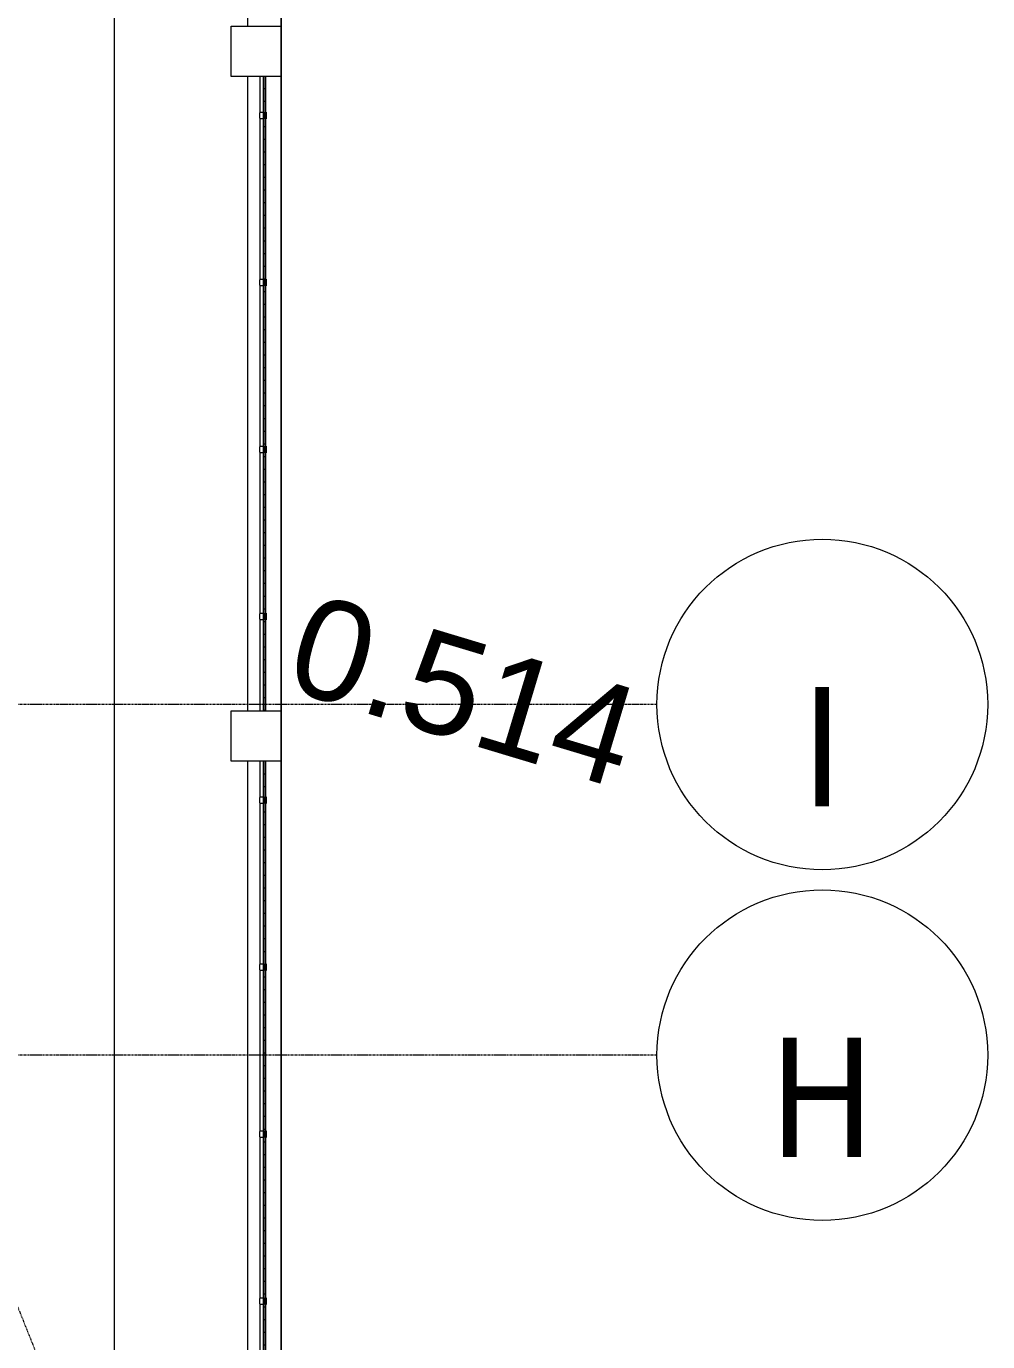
# Model space of a CAD drawing. Header units: millimetres. Extents: x -24439 to 198341, y -52871 to 149926.
# Drawn here: x 133276 to 139032, y 49721 to 57598 of the extents above; entities that cross this region are included whole.
import ezdxf

# ---------------------------------------------------------------- set-up
doc = ezdxf.new("R2010")
doc.units = ezdxf.units.MM
for name, pattern in [('Dash', [6, 3, -3]), ('Double dash', [41.999998, 12, -6, 6, -6, 6, -6]), ('Grid Line', [22.225, 12.7, -3.175, 3.175, -3.175]), ('NET VAN', [1.06, 0.53, -0.53])]:
    doc.linetypes.add(name, pattern=pattern)
for name, color, linetype, lineweight in [('A-DETL-GENF-2', 9, 'NET VAN', 9), ('A-FLOR', 192, 'Continuous', 9), ('A-FLOR-HRAL', 11, 'Continuous', 9), ('A-WALL', 113, 'Continuous', 9), ('C-PRKG', 70, 'Continuous', 9), ('C-PRKG-HDLN', 70, 'Dash', 9), ('C-PROP-LINE', 91, 'Double dash', 18), ('G-IMPT-1', 9, 'Continuous', 9), ('G-IMPT-6', 7, 'Continuous', 9), ('S-COLS', 52, 'Continuous', 9), ('S-GRID-1', 1, 'Grid Line', 9), ('S-GRID-IDEN', 1, 'Continuous', 9)]:
    doc.layers.add(name, color=color, linetype=linetype, lineweight=lineweight)
doc.styles.add('Arial_1', font='arial_0.ttf', dxfattribs={"height": 600})
doc.styles.add('Tahoma_B', font='tahomabd_0.ttf', dxfattribs={"height": 715})

# ---------------------------------------------------------------- blocks, each defined once
blk = doc.blocks.new('BAI XE PCCC - BAI XE PCCC-V163-TKCS_MB ĐỊNH VỊ CAO ĐỘ THIẾT KẾ')
at = {"layer": 'C-PRKG-HDLN'}
blk.add_line((0, -6000), (15000, 0), dxfattribs=at)
blk = doc.blocks.new('NBS_CLDPhysicalSecuritySystems_MtlMeshPnlFncngSym_CLDModsecSecurusS3_InfillPanel - NBS_CLDPhysicalSecuritySystems_MtlMeshPnlFncngSym_CLDModsecSecurusS2_InfillPanel-V174-TKCS_MB ĐỊNH VỊ CAO ĐỘ THIẾT KẾ')
at = {"layer": 'A-FLOR-HRAL'}
h = blk.add_hatch(dxfattribs=at)
h.set_pattern_fill('FP_7', color=256, style=0, pattern_type=2)
h.set_pattern_definition([(180, (609.6, 0), (-2e-15, 13), []), (90, (609.6, 0), (76, -5e-15), [])])
h.paths.add_polyline_path([(3800, 6), (0, 6), (0, -6), (3800, -6)])
for p, q in [((0, 6), (3800, 6)), ((214, 11), (254, 11)), ((214, 6), (214, 11)), ((254, 6), (214, 6)), ((254, 11), (254, 6)), ((1214, 11), (1254, 11)), ((1214, 6), (1214, 11)), ((1254, 6), (1214, 6)), ((1254, 11), (1254, 6)), ((2214, 11), (2254, 11)), ((2214, 6), (2214, 11)), ((2254, 6), (2214, 6)), ((2254, 11), (2254, 6)), ((3214, 11), (3254, 11)), ((3214, 6), (3214, 11)), ((3254, 6), (3214, 6)), ((3254, 11), (3254, 6)), ((3800, -6), (0, -6)), ((0, -27), (218, -27)), ((214, -6), (254, -6)), ((214, -23), (214, -6)), ((250, -27), (218, -27)), ((250, -27), (1218, -27)), ((254, -6), (254, -23)), ((1214, -6), (1254, -6)), ((1214, -23), (1214, -6)), ((1250, -27), (1218, -27)), ((1250, -27), (2218, -27)), ((1254, -6), (1254, -23)), ((2214, -6), (2254, -6)), ((2214, -23), (2214, -6)), ((2250, -27), (2218, -27)), ((2250, -27), (3218, -27)), ((2254, -6), (2254, -23)), ((3214, -6), (3254, -6)), ((3214, -23), (3214, -6)), ((3250, -27), (3218, -27)), ((3250, -27), (3800, -27)), ((3254, -6), (3254, -23))]:
    blk.add_line(p, q, dxfattribs=at)
for centre, start, end in [((218, -23), 180, 270), ((250, -23), 270, 0), ((1218, -23), 180, 270), ((1250, -23), 270, 0), ((2218, -23), 180, 270), ((2250, -23), 270, 0), ((3218, -23), 180, 270), ((3250, -23), 270, 360)]:
    blk.add_arc(centre, 4, start, end, dxfattribs=at)
blk = doc.blocks.new('Family - ___-1476882-TKCS_MB ĐỊNH VỊ CAO ĐỘ THIẾT KẾ')
at = {"layer": 'C-PROP-LINE'}
blk.add_line((134801.5, 77418.4), (134801.5, 7888.2), dxfattribs=at)
blk = doc.blocks.new('NCV_TKCS_251209_TONG THE HIEN TRANG SAN DUONG - NCV_TKCS_HIEN TRANG_251209a_dwg-1612995-TKCS_MB ĐỊNH VỊ CAO ĐỘ THIẾT KẾ')
at = {"layer": 'G-IMPT-1', "flags": 128}
blk.add_lwpolyline([(563620038.2, 1144994014.5), (563599985.9, 1145060590.2), (563591264.5, 1145065274), (563500590.2, 1145037963.3), (563495906.4, 1145029241.9), (563515958.7, 1144962666.2)], close=True, dxfattribs=at)
at = {"layer": 'G-IMPT-6', "insert": (563607425, 1145036505.7), "char_height": 600, "width": 2511.846, "attachment_point": 1, "line_spacing_factor": 0.941778, "style": 'Arial_1'}
blk.add_mtext('0.514', dxfattribs=at)
blk = doc.blocks.new('NCV_TKCS_251209_TONG THE HIEN TRANG SAN DUONG - NCV_TKCS_251209_TONG THE HIEN TRANG SAN DUONG-1605292-TKCS_MB ĐỊNH VỊ CAO ĐỘ THIẾT KẾ')
at = {"rotation": 343.2379237072182}
blk.add_blockref('NCV_TKCS_251209_TONG THE HIEN TRANG SAN DUONG - NCV_TKCS_HIEN TRANG_251209a_dwg-1612995-TKCS_MB ĐỊNH VỊ CAO ĐỘ THIẾT KẾ', (-869777547.7, -933796958.8), dxfattribs=at)
blk = doc.blocks.new('Grid - M_Grid Head - Circle-353313-TKCS_MB ĐỊNH VỊ CAO ĐỘ THIẾT KẾ')
at = {"layer": 'S-GRID-IDEN'}
blk.add_circle((0, 0), 4.5, dxfattribs=at)

msp = doc.modelspace()

# ---------------------------------------------------------------- linework, layer by layer
at = {"layer": 'A-FLOR'}
for p, q in [((133801.5, 61935.2), (133801.5, 40537.5)), ((133801.6, 61934.5), (133801.6, 45986.3))]:
    msp.add_line(p, q, dxfattribs=at)
at = {"layer": 'A-WALL'}
for p, q in [((134601.6, 57598.2), (134601.6, 61398.2)), ((134801.6, 61398.2), (134801.6, 57598.2)), ((134601.6, 53498.2), (134601.6, 57298.2)), ((134801.6, 57298.2), (134801.6, 53498.2)), ((134601.6, 49398.2), (134601.6, 53198.2)), ((134801.6, 53198.2), (134801.6, 49398.2))]:
    msp.add_line(p, q, dxfattribs=at)
at = {"layer": 'S-COLS'}
for p, q in [((134501.6, 57598.2), (134801.6, 57598.2)), ((134501.6, 57298.2), (134501.6, 57598.2)), ((134801.6, 57598.2), (134801.6, 57298.2)), ((134801.6, 57298.2), (134501.6, 57298.2)), ((134501.6, 53498.2), (134801.6, 53498.2)), ((134501.6, 53198.2), (134501.6, 53498.2)), ((134801.6, 53498.2), (134801.6, 53198.2)), ((134801.6, 53198.2), (134501.6, 53198.2))]:
    msp.add_line(p, q, dxfattribs=at)
at = {"layer": 'S-GRID-1'}
for p, q in [((137051.8, 53536.9), (131551.8, 53536.9)), ((137051.8, 51436.9), (131551.8, 51436.9))]:
    msp.add_line(p, q, dxfattribs=at)

# ---------------------------------------------------------------- block references
at = {"layer": 'A-DETL-GENF-2'}
msp.add_blockref('NCV_TKCS_251209_TONG THE HIEN TRANG SAN DUONG - NCV_TKCS_251209_TONG THE HIEN TRANG SAN DUONG-1605292-TKCS_MB ĐỊNH VỊ CAO ĐỘ THIẾT KẾ', (26103.5, 9888.2), dxfattribs=at)
at = {"layer": 'A-FLOR-HRAL', "rotation": 270.0000000000001}
for p in [(134701.6, 57298.2), (134701.6, 53198.2)]:
    msp.add_blockref('NBS_CLDPhysicalSecuritySystems_MtlMeshPnlFncngSym_CLDModsecSecurusS3_InfillPanel - NBS_CLDPhysicalSecuritySystems_MtlMeshPnlFncngSym_CLDModsecSecurusS2_InfillPanel-V174-TKCS_MB ĐỊNH VỊ CAO ĐỘ THIẾT KẾ', p, dxfattribs=at)
at = {"layer": 'C-PRKG', "rotation": 270}
msp.add_blockref('BAI XE PCCC - BAI XE PCCC-V163-TKCS_MB ĐỊNH VỊ CAO ĐỘ THIẾT KẾ', (134601.6, 61486.3), dxfattribs=at)
at = {"layer": 'C-PROP-LINE'}
msp.add_blockref('Family - ___-1476882-TKCS_MB ĐỊNH VỊ CAO ĐỘ THIẾT KẾ', (0, 0), dxfattribs=at)
at = {"layer": 'S-GRID-IDEN', "xscale": 219.9999999999998, "yscale": 219.9999999999998, "zscale": 219.9999999999998, "rotation": 89.9999999999998}
for p in [(138041.8, 53536.9), (138041.8, 51436.9)]:
    msp.add_blockref('Grid - M_Grid Head - Circle-353313-TKCS_MB ĐỊNH VỊ CAO ĐỘ THIẾT KẾ', p, dxfattribs=at)

# ---------------------------------------------------------------- next in the draw order: texts
at = {"layer": 'S-GRID-IDEN', "char_height": 715, "attachment_point": 5, "line_spacing_factor": 0.996129, "style": 'Tahoma_B', "bg_fill": 3, "box_fill_scale": 1.25, "bg_fill_color": 256, "bg_fill_true_color": 13158600, "bg_fill_transparency": 0}
for s, insert, width in [('\\pt2793.99835,5587.9967,8382.0022,11176.00055,13969.9989,16763.99725,19558.00275,22352.0011,25145.99945,27939.9978,30734.0033,33528.00165,36322,39115.99835,41909.9967,44704.0022,47498.00055,50291.9989,53085.99725,55880.00275,58674.0011,61467.99945,64261.9978,67056.0033,69850.00165,72644,75437.99835,78231.9967,81026.0022,83820.00055,86613.9989,89407.99725;I', (138040.9, 53284.9), 479.6), ('\\pt2793.99835,5587.9967,8382.0022,11176.00055,13969.9989,16763.99725,19558.00275,22352.0011,25145.99945,27939.9978,30734.0033,33528.00165,36322,39115.99835,41909.9967,44704.0022,47498.00055,50291.9989,53085.99725,55880.00275,58674.0011,61467.99945,64261.9978,67056.0033,69850.00165,72644,75437.99835,78231.9967,81026.0022,83820.00055,86613.9989,89407.99725;H', (138039.8, 51184.9), 756.8)]:
    msp.add_mtext(s, dxfattribs=dict(at, insert=insert, width=width))

doc.saveas('drawing.dxf')
